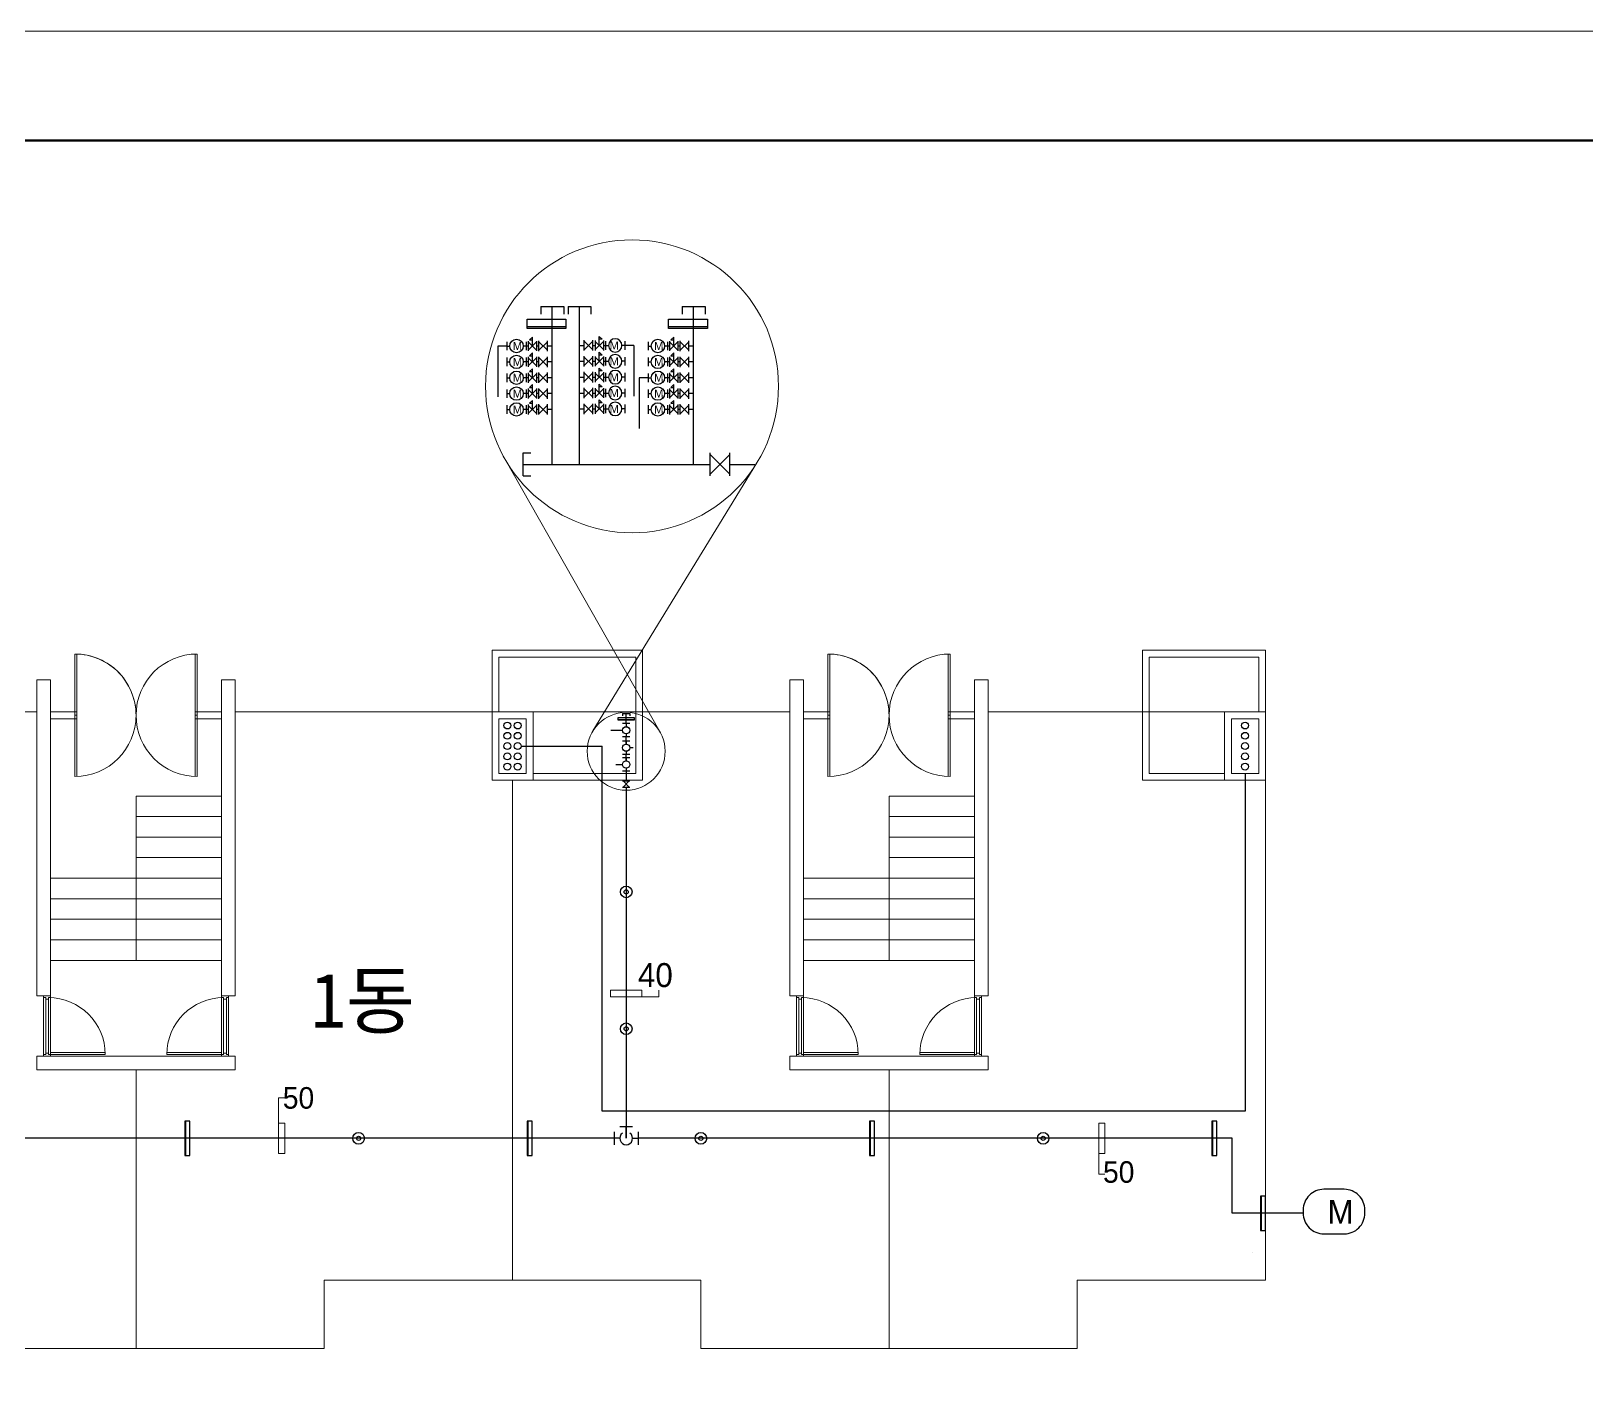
# Model space of a CAD drawing. Header units: millimetres. Extents: x 77978 to 1977917, y -128530 to 383426.
# Drawn here: x 836763 to 859489, y 109642 to 129213 of the extents above; entities that cross this region are included whole.
import ezdxf

# ---------------------------------------------------------------- set-up
doc = ezdxf.new("R2010")
doc.units = ezdxf.units.MM
doc.header["$LTSCALE"] = 20
doc.layers.get('0').update_dxf_attribs({"lineweight": 0})
for name, color, linetype, lineweight in [('PIPE(급수)', 3, 'Continuous', 30), ('WID', 6, 'Continuous', 0), ('건축선', 7, 'Continuous', 0), ('급수', 3, 'Continuous', 30), ('치수선', 1, 'Continuous', 0), ('해칭선', 5, 'Continuous', 0)]:
    doc.layers.add(name, color=color, linetype=linetype, lineweight=lineweight)
for name, color, linetype in [('TEXT', 2, 'Continuous'), ('가데', 2, 'Continuous'), ('급수부품', 2, 'Continuous')]:
    doc.layers.add(name, color=color, linetype=linetype)
doc.styles.add('굴림700', font='gulim.ttc', dxfattribs={"height": 700})
doc.styles.add('굴림800', font='', dxfattribs={"height": 800})
doc.styles.add('수도공사', font='malgun.ttf', dxfattribs={"height": 300})
doc.styles.get('굴림800').set_extended_font_data('GulimChe')

# ---------------------------------------------------------------- blocks, each defined once
blk = doc.blocks.new('A$C0af038e2')
at = {"layer": '급수부품', "color": 2}
for p, q in [((-140, -75), (-140, 75)), ((140, -75), (140, 75)), ((75, -140), (-75, -140))]:
    blk.add_line(p, q, dxfattribs=at)
at = {"layer": '급수부품'}
for p, q in [((-75, 0), (-140, 0)), ((75, 0), (140, 0)), ((0, 0), (0, -140))]:
    blk.add_line(p, q, dxfattribs=at)
blk.add_arc((0, 0), 75, 306.0342, 233.9661, dxfattribs=at)
blk = doc.blocks.new('A$Cf2ca77ac')
at = {"layer": '가데', "color": 1}
blk.add_line((-15, 250), (-15, -250), dxfattribs=at)
at = {"layer": '가데'}
blk.add_lwpolyline([(-75, -250), (0, -250), (0, 250), (-75, 250)], close=True, dxfattribs=at)
blk = doc.blocks.new('A$C79955f8c')
at = {"layer": '가데'}
for radius in [85, 30]:
    blk.add_circle((0, 0), radius, dxfattribs=at)
blk = doc.blocks.new('A$Ce61dc017')
at = {"layer": '급수부품'}
for p, q in [((-75, 65), (75, 65)), ((-75, -65), (75, -65))]:
    blk.add_line(p, q, dxfattribs=at)
at = {"layer": '급수부품', "color": 2}
for p, q in [((-65, -65), (65, 65)), ((-65, 65), (65, -65))]:
    blk.add_line(p, q, dxfattribs=at)
blk = doc.blocks.new('A$Cb09a5c7e')
at = {"layer": '급수부품', "color": 2}
for p, q in [((75, 0), (-75, 0)), ((-75, 0), (-75, -50)), ((75, 0), (75, -50))]:
    blk.add_line(p, q, dxfattribs=at)
blk = doc.blocks.new('G$C777399D7')
at = {"layer": '급수부품'}
for p, q in [((-100, 165), (100, 165)), ((-100, 0), (100, 0)), ((-82.5, 165), (82.5, 165)), ((-82.5, 165), (82.5, 0)), ((82.5, 165), (-82.5, 0)), ((-82.5, 0), (82.5, 0))]:
    blk.add_line(p, q, dxfattribs=at)
blk = doc.blocks.new('G$CA49DD9BD')
at = {"layer": '급수부품'}
for p, q in [((-160, 35), (-160, -35)), ((-160, 0), (-135, 0)), ((0, 0), (-25, 0)), ((0, 35), (0, -35))]:
    blk.add_line(p, q, dxfattribs=at)
blk.add_circle((-80, 0), 55, dxfattribs=at)
blk = doc.blocks.new('A$Cee755bb0')
at = {"layer": '급수부품'}
for p, q in [((0, 319), (0, -319)), ((524, -262), (0, 262)), ((0, -262), (524, 262)), ((524, 319), (524, -319))]:
    blk.add_line(p, q, dxfattribs=at)
at = {"layer": '급수부품', "linetype": 'Continuous'}
for p, q in [((262, 579), (441, 400)), ((262, 0), (262, 579)), ((441, 400), (262, 400))]:
    blk.add_line(p, q, dxfattribs=at)
blk = doc.blocks.new('상수도 도각-다중')
at = {"lineweight": 100}
blk.add_line((123000, 86100), (3000, 86100), dxfattribs=at)
blk.add_lwpolyline([(0, 0), (126000, 0), (126000, 89100), (0, 89100)], close=True)

msp = doc.modelspace()

# ---------------------------------------------------------------- linework, layer by layer
for p, q in [((845950.5, 118974.1), (843680.5, 122967.4)), ((847366, 122908.4), (844969.1, 118989.8)), ((845595.1, 119269.1), (845595.1, 120069.1)), ((853095.1, 119269.1), (853095.1, 120069.1)), ((836845.1, 119739.1), (837045.1, 119739.1)), ((839545.1, 119739.1), (839745.1, 119739.1)), ((847845.1, 119739.1), (848045.1, 119739.1)), ((850545.1, 119739.1), (850745.1, 119739.1)), ((828545.1, 119269.1), (836845.1, 119269.1)), ((839745.1, 119269.1), (847845.1, 119269.1)), ((845595.1, 119269.1), (845595.1, 118369.1)), ((845695.1, 119269.1), (845695.1, 118269.1)), ((850745.1, 119269.1), (854795.1, 119269.1)), ((852995.1, 119269.1), (852995.1, 118269.1)), ((853095.1, 119269.1), (853095.1, 118369.1)), ((854795.1, 119269.1), (854795.1, 110969.1)), ((843795.1, 110969.1), (843795.1, 118269.1)), ((844095.1, 118369.1), (845595.1, 118369.1)), ((844095.1, 118269.1), (845695.1, 118269.1)), ((854195.1, 118269.1), (852995.1, 118269.1)), ((854195.1, 118369.1), (853095.1, 118369.1)), ((838295.1, 115639.1), (838295.1, 118039.1)), ((838295.1, 115639.1), (838295.1, 118039.1)), ((849295.1, 115639.1), (849295.1, 118039.1)), ((849295.1, 115639.1), (849295.1, 118039.1)), ((838295.1, 109969.1), (838295.1, 114039.1)), ((849295.1, 109969.1), (849295.1, 114039.1)), ((846545.1, 110969.1), (841045.1, 110969.1)), ((841045.1, 110969.1), (841045.1, 109969.1)), ((846545.1, 109969.1), (846545.1, 110969.1)), ((854795.1, 110969.1), (852045.1, 110969.1)), ((852045.1, 110969.1), (852045.1, 109969.1)), ((841045.1, 109969.1), (835545.1, 109969.1)), ((852045.1, 109969.1), (846545.1, 109969.1))]:
    msp.add_line(p, q)
at = {"color": 5}
msp.add_line((843595.1, 119269.1), (845595.1, 119269.1), dxfattribs=at)
for points in [[(845695.1, 120169.1), (843495.1, 120169.1), (843495.1, 119269.1), (845695.1, 119269.1)], [(845595.1, 120069.1), (843595.1, 120069.1), (843595.1, 119269.1), (845595.1, 119269.1)], [(852995.1, 120169.1), (854795.1, 120169.1), (854795.1, 119269.1), (852995.1, 119269.1)], [(853095.1, 120069.1), (854695.1, 120069.1), (854695.1, 119269.1), (853095.1, 119269.1)], [(843495.1, 118269.1), (844095.1, 118269.1), (844095.1, 119269.1), (843495.1, 119269.1)], [(843595.1, 118369.1), (843995.1, 118369.1), (843995.1, 119169.1), (843595.1, 119169.1)], [(854795.1, 118269.1), (854195.1, 118269.1), (854195.1, 119269.1), (854795.1, 119269.1)], [(854695.1, 118369.1), (854295.1, 118369.1), (854295.1, 119169.1), (854695.1, 119169.1)]]:
    msp.add_lwpolyline(points, close=True)
msp.add_circle((845540.7, 124024.9), 2139.7)
at = {"layer": 'PIPE(급수)'}
for p, q in [((844374.9, 122884.5), (844374.9, 125190.9)), ((844772.7, 122884.5), (844772.7, 125190.5)), ((846439.7, 122884.5), (846439.7, 125190.9)), ((843710.4, 124612.8), (843579.1, 124612.8)), ((843579.1, 124612.8), (843579.1, 123872.4)), ((845568.5, 124621.4), (845437.2, 124621.4)), ((845568.5, 124621.4), (845568.5, 123880.9)), ((845775.2, 124149.6), (845643.9, 124149.6)), ((845643.9, 124149.6), (845643.9, 123409.1))]:
    msp.add_line(p, q, dxfattribs=at)
at = {"layer": 'WID'}
for p, q in [((837400.1, 119219.1), (837400.1, 120114.1)), ((837430.1, 119219.1), (837430.1, 120113.6)), ((839160.1, 119219.1), (839160.1, 120113.6)), ((839160.1, 119269.1), (839160.1, 120109.7)), ((839190.1, 119219.1), (839190.1, 120114.1)), ((839190.1, 119219.1), (839190.1, 120110.3)), ((848400.1, 119219.1), (848400.1, 120114.1)), ((848430.1, 119219.1), (848430.1, 120113.6)), ((850160.1, 119219.1), (850160.1, 120113.6)), ((850160.1, 119269.1), (850160.1, 120109.7)), ((850190.1, 119219.1), (850190.1, 120114.1)), ((850190.1, 119219.1), (850190.1, 120110.3)), ((837045.1, 119269.1), (837430.1, 119269.1)), ((837045.1, 119169.1), (837430.1, 119169.1)), ((837375.1, 119269.1), (837400.1, 119269.1)), ((837400.1, 119169.1), (837375.1, 119169.1)), ((837375.1, 119169.1), (837400.1, 119169.1)), ((837400.1, 119269.1), (837400.1, 119169.1)), ((837430.1, 119269.1), (837400.1, 119269.1)), ((837430.1, 119219.1), (837400.1, 119219.1)), ((837400.1, 119219.1), (837400.1, 118324.1)), ((837430.1, 119169.1), (837400.1, 119169.1)), ((837430.1, 119219.1), (837430.1, 118324.6)), ((839160.1, 119269.1), (839545.1, 119269.1)), ((839190.1, 119269.1), (839160.1, 119269.1)), ((839160.1, 119219.1), (839190.1, 119219.1)), ((839160.1, 119219.1), (839160.1, 118324.6)), ((839160.1, 119219.1), (839190.1, 119219.1)), ((839160.1, 119169.1), (839545.1, 119169.1)), ((839160.1, 119169.1), (839190.1, 119169.1)), ((839190.1, 119269.1), (839190.1, 119169.1)), ((839215.1, 119269.1), (839190.1, 119269.1)), ((839190.1, 119269.1), (839190.1, 119169.1)), ((839190.1, 119219.1), (839190.1, 118324.1)), ((839190.1, 119169.1), (839215.1, 119169.1)), ((848045.1, 119269.1), (848430.1, 119269.1)), ((848045.1, 119169.1), (848430.1, 119169.1)), ((848375.1, 119269.1), (848400.1, 119269.1)), ((848400.1, 119169.1), (848375.1, 119169.1)), ((848375.1, 119169.1), (848400.1, 119169.1)), ((848400.1, 119269.1), (848400.1, 119169.1)), ((848430.1, 119269.1), (848400.1, 119269.1)), ((848430.1, 119219.1), (848400.1, 119219.1)), ((848400.1, 119219.1), (848400.1, 118324.1)), ((848430.1, 119169.1), (848400.1, 119169.1)), ((848430.1, 119219.1), (848430.1, 118324.6)), ((850160.1, 119269.1), (850545.1, 119269.1)), ((850190.1, 119269.1), (850160.1, 119269.1)), ((850160.1, 119219.1), (850190.1, 119219.1)), ((850160.1, 119219.1), (850160.1, 118324.6)), ((850160.1, 119219.1), (850190.1, 119219.1)), ((850160.1, 119169.1), (850545.1, 119169.1)), ((850160.1, 119169.1), (850190.1, 119169.1)), ((850190.1, 119269.1), (850190.1, 119169.1)), ((850215.1, 119269.1), (850190.1, 119269.1)), ((850190.1, 119269.1), (850190.1, 119169.1)), ((850190.1, 119219.1), (850190.1, 118324.1)), ((850190.1, 119169.1), (850215.1, 119169.1)), ((837045.1, 115119.1), (836945.1, 115119.1)), ((836945.1, 115119.1), (836945.1, 115094.1)), ((837045.1, 115119.1), (836945.1, 115119.1)), ((836945.1, 115094.1), (836945.1, 114294.1)), ((836945.1, 115094.1), (836975.6, 115094.1)), ((836975.6, 115094.1), (836975.6, 114284.1)), ((836975.6, 115094.1), (836975.6, 115074.1)), ((836975.6, 115074.1), (837015.6, 115074.1)), ((837015.6, 115094.1), (837045.1, 115094.1)), ((837015.6, 115094.1), (837015.6, 114264.1)), ((837045.1, 115094.1), (837045.1, 115119.1)), ((837045.1, 114264.1), (837045.1, 115094.1)), ((839545.1, 115119.1), (839645.1, 115119.1)), ((839545.1, 115119.1), (839645.1, 115119.1)), ((839545.1, 115119.1), (839645.1, 115119.1)), ((839545.1, 115094.1), (839545.1, 115119.1)), ((839545.1, 115119.1), (839645.1, 115119.1)), ((839574.5, 115094.1), (839545.1, 115094.1)), ((839545.1, 114264.1), (839545.1, 115094.1)), ((839574.5, 115094.1), (839574.5, 114264.1)), ((839614.5, 115074.1), (839574.5, 115074.1)), ((839614.5, 115094.1), (839614.5, 114284.1)), ((839645.1, 115094.1), (839614.5, 115094.1)), ((839614.5, 115094.1), (839614.5, 115074.1)), ((839645.1, 115119.1), (839645.1, 115094.1)), ((839645.1, 115094.1), (839645.1, 114294.1)), ((848045.1, 115119.1), (847945.1, 115119.1)), ((847945.1, 115119.1), (847945.1, 115094.1)), ((848045.1, 115119.1), (847945.1, 115119.1)), ((847945.1, 115094.1), (847945.1, 114294.1)), ((847945.1, 115094.1), (847975.6, 115094.1)), ((847975.6, 115094.1), (847975.6, 114284.1)), ((847975.6, 115094.1), (847975.6, 115074.1)), ((847975.6, 115074.1), (848015.6, 115074.1)), ((848015.6, 115094.1), (848045.1, 115094.1)), ((848015.6, 115094.1), (848015.6, 114264.1)), ((848045.1, 115094.1), (848045.1, 115119.1)), ((848045.1, 114264.1), (848045.1, 115094.1)), ((850545.1, 115119.1), (850645.1, 115119.1)), ((850545.1, 115119.1), (850645.1, 115119.1)), ((850545.1, 115119.1), (850645.1, 115119.1)), ((850545.1, 115094.1), (850545.1, 115119.1)), ((850545.1, 115119.1), (850645.1, 115119.1)), ((850574.5, 115094.1), (850545.1, 115094.1)), ((850545.1, 114264.1), (850545.1, 115094.1)), ((850574.5, 115094.1), (850574.5, 114264.1)), ((850614.5, 115074.1), (850574.5, 115074.1)), ((850614.5, 115094.1), (850614.5, 114284.1)), ((850645.1, 115094.1), (850614.5, 115094.1)), ((850614.5, 115094.1), (850614.5, 115074.1)), ((850645.1, 115119.1), (850645.1, 115094.1)), ((850645.1, 115094.1), (850645.1, 114294.1)), ((836945.1, 114294.1), (836945.1, 114264.1)), ((836945.1, 114264.1), (836945.1, 114239.1)), ((836975.6, 114264.1), (836945.1, 114264.1)), ((836945.1, 114239.1), (837045.1, 114239.1)), ((836975.6, 114284.1), (836975.6, 114264.1)), ((837015.6, 114284.1), (836975.6, 114284.1)), ((837015.6, 114264.1), (837045.1, 114264.1)), ((837045.1, 114294.1), (837845, 114294.1)), ((837045.1, 114264.1), (837845.6, 114264.1)), ((837045.1, 114239.1), (837045.1, 114264.1)), ((839545.1, 114264.1), (838744.5, 114264.1)), ((839545.1, 114294.1), (838745.1, 114294.1)), ((839545.1, 114239.1), (839545.1, 114264.1)), ((839574.5, 114264.1), (839545.1, 114264.1)), ((839645.1, 114239.1), (839545.1, 114239.1)), ((839574.5, 114284.1), (839614.5, 114284.1)), ((839614.5, 114284.1), (839614.5, 114264.1)), ((839614.5, 114264.1), (839645.1, 114264.1)), ((839645.1, 114294.1), (839645.1, 114264.1)), ((839645.1, 114264.1), (839645.1, 114239.1)), ((847945.1, 114294.1), (847945.1, 114264.1)), ((847945.1, 114264.1), (847945.1, 114239.1)), ((847975.6, 114264.1), (847945.1, 114264.1)), ((847945.1, 114239.1), (848045.1, 114239.1)), ((847975.6, 114284.1), (847975.6, 114264.1)), ((848015.6, 114284.1), (847975.6, 114284.1)), ((848015.6, 114264.1), (848045.1, 114264.1)), ((848045.1, 114294.1), (848845, 114294.1)), ((848045.1, 114264.1), (848845.6, 114264.1)), ((848045.1, 114239.1), (848045.1, 114264.1)), ((850545.1, 114264.1), (849744.5, 114264.1)), ((850545.1, 114294.1), (849745.1, 114294.1)), ((850545.1, 114239.1), (850545.1, 114264.1)), ((850574.5, 114264.1), (850545.1, 114264.1)), ((850645.1, 114239.1), (850545.1, 114239.1)), ((850574.5, 114284.1), (850614.5, 114284.1)), ((850614.5, 114284.1), (850614.5, 114264.1)), ((850614.5, 114264.1), (850645.1, 114264.1)), ((850645.1, 114294.1), (850645.1, 114264.1)), ((850645.1, 114264.1), (850645.1, 114239.1))]:
    msp.add_line(p, q, dxfattribs=at)
for centre, radius, start, end in [((837400.1, 119219.1), 895, 356.79745, 90), ((837400.1, 119219.1), 895, 270, 90), ((839190.1, 119219.1), 895, 90, 270), ((848400.1, 119219.1), 895, 356.79745, 90), ((848400.1, 119219.1), 895, 270, 90), ((850190.1, 119219.1), 895, 90, 270), ((837015.6, 114264.1), 830, 0, 90), ((839574.5, 114264.1), 830, 90, 180), ((848015.6, 114264.1), 830, 0, 90), ((850574.5, 114264.1), 830, 90, 180)]:
    msp.add_arc(centre, radius, start, end, dxfattribs=at)
at = {"layer": '가데', "color": 1}
for p, q in [((844006.9, 124897.2), (844575.8, 124896.3)), ((846071.7, 124897.2), (846640.6, 124896.3)), ((845339.4, 119155.3), (845570.7, 119155))]:
    msp.add_line(p, q, dxfattribs=at)
at = {"layer": '가데'}
for points in [[(844575.8, 125003.3), (844575.8, 124869.6), (844006.9, 124870.5), (844006.9, 125003.3)], [(846640.6, 125003.3), (846640.6, 124869.6), (846071.7, 124870.5), (846071.7, 125003.3)], [(845570.7, 119188.6), (845570.7, 119146.6), (845339.4, 119146.9), (845339.4, 119188.6)]]:
    msp.add_lwpolyline(points, close=True, dxfattribs=at)
at = {"layer": '건축선'}
for p, q in [((837045.1, 119739.1), (837045.1, 115119.1)), ((839545.1, 115119.1), (839545.1, 119739.1)), ((848045.1, 119739.1), (848045.1, 115119.1)), ((850545.1, 115119.1), (850545.1, 119739.1)), ((838295.1, 118039.1), (839545.1, 118039.1)), ((838295.1, 118039.1), (838295.1, 115639.1)), ((849295.1, 118039.1), (850545.1, 118039.1)), ((849295.1, 118039.1), (849295.1, 115639.1)), ((838295.1, 117739.1), (839545.1, 117739.1)), ((849295.1, 117739.1), (850545.1, 117739.1)), ((838295.1, 117439.1), (839545.1, 117439.1)), ((849295.1, 117439.1), (850545.1, 117439.1)), ((838295.1, 117139.1), (839545.1, 117139.1)), ((849295.1, 117139.1), (850545.1, 117139.1)), ((837045.1, 116839.1), (839545.1, 116839.1)), ((848045.1, 116839.1), (850545.1, 116839.1)), ((837045.1, 116539.1), (839545.1, 116539.1)), ((848045.1, 116539.1), (850545.1, 116539.1)), ((837045.1, 116239.1), (839545.1, 116239.1)), ((848045.1, 116239.1), (850545.1, 116239.1)), ((837045.1, 115939.1), (839545.1, 115939.1)), ((848045.1, 115939.1), (850545.1, 115939.1)), ((837045.1, 115639.1), (839545.1, 115639.1)), ((848045.1, 115639.1), (850545.1, 115639.1)), ((837045.1, 115119.1), (836845.1, 115119.1)), ((837045.1, 115119.1), (836845.1, 115119.1)), ((839545.1, 115119.1), (839745.1, 115119.1)), ((839545.1, 115119.1), (839745.1, 115119.1)), ((848045.1, 115119.1), (847845.1, 115119.1)), ((848045.1, 115119.1), (847845.1, 115119.1)), ((850545.1, 115119.1), (850745.1, 115119.1)), ((850545.1, 115119.1), (850745.1, 115119.1)), ((836845.1, 114239.1), (836845.1, 114039.1)), ((836845.1, 114239.1), (839745.1, 114239.1)), ((839745.1, 114039.1), (839745.1, 114239.1)), ((847845.1, 114239.1), (847845.1, 114039.1)), ((847845.1, 114239.1), (850745.1, 114239.1)), ((850745.1, 114039.1), (850745.1, 114239.1)), ((836845.1, 114039.1), (838295.1, 114039.1)), ((838295.1, 114039.1), (839745.1, 114039.1)), ((847845.1, 114039.1), (849295.1, 114039.1)), ((849295.1, 114039.1), (850745.1, 114039.1))]:
    msp.add_line(p, q, dxfattribs=at)
for points in [[(836845.1, 115119.1), (836845.1, 119739.1)], [(839745.1, 119739.1), (839745.1, 119479.1), (839745.1, 115119.1)], [(847845.1, 115119.1), (847845.1, 119739.1)], [(850745.1, 119739.1), (850745.1, 119479.1), (850745.1, 115119.1)]]:
    msp.add_lwpolyline(points, dxfattribs=at)
msp.add_circle((845455.2, 118692.5), 569.8, dxfattribs=at)
at = {"layer": '급수'}
for p, q in [((844025.5, 124612.8), (843995.5, 124612.8)), ((844179.5, 124612.9), (844144.2, 124612.9)), ((844374.9, 124612.9), (844304.5, 124612.9)), ((844772.7, 124621.4), (844843.1, 124621.4)), ((844968.1, 124621.4), (845003.4, 124621.4)), ((845122.1, 124621.4), (845152.1, 124621.4)), ((845568.5, 124621.4), (845568.5, 124621.4)), ((846090.3, 124612.8), (846060.3, 124612.8)), ((846244.3, 124612.9), (846209, 124612.9)), ((846439.7, 124612.9), (846369.3, 124612.9)), ((844025.5, 124381.2), (843995.5, 124381.2)), ((844179.5, 124381.2), (844144.2, 124381.2)), ((844374.9, 124381.2), (844304.5, 124381.2)), ((844772.7, 124389.8), (844843.1, 124389.8)), ((844968.1, 124389.8), (845003.4, 124389.8)), ((845122.1, 124389.8), (845152.1, 124389.8)), ((846090.3, 124381.2), (846060.3, 124381.2)), ((846244.3, 124381.2), (846209, 124381.2)), ((846439.7, 124381.2), (846369.3, 124381.2)), ((844025.5, 124149.6), (843995.5, 124149.6)), ((844179.5, 124149.6), (844144.2, 124149.6)), ((844374.9, 124149.6), (844304.5, 124149.6)), ((844772.7, 124158.2), (844843.1, 124158.2)), ((844968.1, 124158.2), (845003.4, 124158.2)), ((845122.1, 124158.1), (845152.1, 124158.1)), ((846090.3, 124149.6), (846060.3, 124149.6)), ((846244.3, 124149.6), (846209, 124149.6)), ((846439.7, 124149.6), (846369.3, 124149.6)), ((844025.5, 123917.9), (843995.5, 123917.9)), ((844179.5, 123918), (844144.2, 123918)), ((844374.9, 123918), (844304.5, 123918)), ((844772.7, 123926.5), (844843.1, 123926.5)), ((844968.1, 123926.5), (845003.4, 123926.5)), ((845122.1, 123926.5), (845152.1, 123926.5)), ((846090.3, 123917.9), (846060.3, 123917.9)), ((846244.3, 123918), (846209, 123918)), ((846439.7, 123918), (846369.3, 123918)), ((844025.5, 123686.3), (843995.5, 123686.3)), ((844179.5, 123686.3), (844144.2, 123686.3)), ((844374.9, 123686.3), (844304.5, 123686.3)), ((844772.7, 123694.9), (844843.1, 123694.9)), ((844968.1, 123694.9), (845003.4, 123694.9)), ((845122.1, 123694.9), (845152.1, 123694.9)), ((846090.3, 123686.3), (846060.3, 123686.3)), ((846244.3, 123686.3), (846209, 123686.3)), ((846439.7, 123686.3), (846369.3, 123686.3)), ((843951.4, 122884.5), (846680.1, 122884.5)), ((846969.6, 122884.5), (847332.1, 122884.5)), ((845455.2, 119097.8), (845455.2, 119246.6)), ((845230.1, 118999.9), (845402.5, 118999.9)), ((845455.2, 118797.7), (845455.2, 118902)), ((843920.1, 118769.1), (845103.7, 118769.1)), ((845103.7, 113437.3), (845103.7, 118769.1)), ((845455.2, 118552.9), (845455.2, 118649.3)), ((845455.2, 118552.9), (845455.2, 118647.2)), ((845556.9, 118745), (845507.8, 118745)), ((845301.7, 118500.3), (845402.5, 118500.3)), ((845455.2, 118413.1), (845455.2, 118259.6)), ((845455.2, 118214.1), (845455.2, 118214.1)), ((854495.1, 118369.1), (854495.1, 113437.3)), ((845455.2, 118168.6), (845455.2, 113039.1)), ((854495.1, 113437.3), (845103.7, 113437.3)), ((845280.2, 113039.1), (834630.2, 113039.1)), ((854308.6, 113039.1), (854008.6, 113039.1)), ((854308.6, 111944.1), (854308.6, 113039.1)), ((855345.1, 111944.1), (854308.6, 111944.1))]:
    msp.add_line(p, q, dxfattribs=at)
msp.add_lwpolyline([(854308.6, 113039.1), (853078.1, 113039.1), (845630.2, 113039.1)], dxfattribs=at)
msp.add_lwpolyline([(855945.1, 112294.1), (855645.1, 112294.1, 0.4142136), (855345.1, 111994.1), (855345.1, 111944.1, 0.4142136), (855645.1, 111644.1), (855945.1, 111644.1, 0.4142136), (856245.1, 111944.1), (856245.1, 111994.1, 0.4142136)], format="xyb", close=True, dxfattribs=at)
for centre in [(843720.1, 119069.1), (843870.1, 119069.1), (854495.1, 119069.1), (843720.1, 118919.1), (843870.1, 118919.1), (854495.1, 118919.1), (843720.1, 118769.1), (843720.1, 118619.1), (843870.1, 118769.1), (843870.1, 118619.1), (854495.1, 118769.1), (854495.1, 118619.1), (843720.1, 118469.1), (843870.1, 118469.1), (854495.1, 118469.1)]:
    msp.add_circle(centre, 50, dxfattribs=at)
at = {"layer": '급수부품', "color": 2}
for p, q in [((845507.7, 119097.8), (845402.7, 119097.8)), ((845507.7, 118902), (845402.7, 118902)), ((845507.7, 118843), (845402.7, 118843)), ((845507.7, 118647.2), (845402.7, 118647.2)), ((845507.7, 118598.2), (845402.7, 118598.2)), ((845507.7, 118402.4), (845402.7, 118402.4))]:
    msp.add_line(p, q, dxfattribs=at)
at = {"layer": '급수부품'}
for p, q in [((845455.2, 119097.8), (845455.1, 119052.5)), ((845455.2, 118947.4), (845455.1, 118902)), ((845455.2, 118843), (845455.2, 118797.7)), ((845455.2, 118692.5), (845455.2, 118647.2)), ((845455.2, 118598.2), (845455.1, 118552.9)), ((845455.2, 118447.8), (845455.1, 118402.4))]:
    msp.add_line(p, q, dxfattribs=at)
for centre in [(845455.2, 118999.9), (845455.2, 118745), (845455.2, 118500.3)]:
    msp.add_circle(centre, 52.6, dxfattribs=at)
at = {"layer": '치수선'}
for p, q in [((845226.9, 115103.9), (845226.9, 115203.9)), ((845226.9, 115203.9), (845683.4, 115203.9)), ((845226.9, 115103.9), (845683.4, 115103.9)), ((845683.4, 115203.9), (845683.4, 115103.9)), ((845683.4, 115103.9), (845933.4, 115103.9)), ((845933.4, 115203.9), (845933.4, 115103.9)), ((840377.1, 113628.7), (840377.1, 113259.4)), ((840467.1, 113628.7), (840377.1, 113628.7)), ((840377.1, 113259.4), (840377.1, 112818.8)), ((840377.1, 113259.4), (840467.1, 113259.4)), ((840467.1, 113259.4), (840467.1, 112818.8)), ((852358.1, 113259.4), (852358.1, 112818.8)), ((852358.1, 113259.4), (852448.1, 113259.4)), ((852448.1, 113259.4), (852448.1, 112818.8)), ((840467.1, 112818.8), (840377.1, 112818.8)), ((852448.1, 112818.8), (852358.1, 112818.8)), ((852358.1, 112818.8), (852358.1, 112516.8)), ((852448.1, 112516.8), (852358.1, 112516.8))]:
    msp.add_line(p, q, dxfattribs=at)
at = {"layer": '해칭선', "linetype": 'Continuous', "transparency": 33554687}
msp.add_line((854607.5, 111375.4), (854607.7, 111375.5), dxfattribs=at)

# ---------------------------------------------------------------- block references
at = {"color": 0, "xscale": 0.5333333333333332, "yscale": 0.5333333333333332, "zscale": 0.5333333333333332}
msp.add_blockref('상수도 도각-다중', (808096.9, 81693.2), dxfattribs=at)
at = {"layer": 'PIPE(급수)'}
for p, xscale, yscale, zscale in [((844374.9, 125190.9), -2.227272725, 2.227272725, 2.227272725), ((844772.7, 125190.5), -2.227272725, 2.227272725, 2.227272725), ((846439.7, 125190.9), -2.227272725, 2.227272725, 2.227272725), ((845455.2, 119246.6), -0.7000000000000001, 0.7000000000000001, 0.7000000000000001)]:
    msp.add_blockref('A$Cb09a5c7e', p, dxfattribs=dict(at, xscale=xscale, yscale=yscale, zscale=zscale))
for name, p, xscale, yscale, zscale, rotation in [('A$Cb09a5c7e', (843951.4, 122884.5), -2.227272725, 2.227272725, 2.227272725, 89.99999999999974), ('A$Ce61dc017', (846824.8, 122884.5), -2.227272725, 2.227272725, 2.227272725, 270), ('A$Ce61dc017', (845455.2, 118214.1), -0.7000000000000001, 0.7000000000000001, 0.7000000000000001, 180)]:
    msp.add_blockref(name, p, dxfattribs=dict(at, xscale=xscale, yscale=yscale, zscale=zscale, rotation=rotation))
at = {"layer": '가데'}
for p in [(845455.2, 116639.1), (845455.2, 114639.1), (841546.1, 113039.1), (846546.1, 113039.1), (851546.1, 113039.1)]:
    msp.add_blockref('A$C79955f8c', p, dxfattribs=at)
at = {"layer": '가데', "rotation": 180}
for p in [(839008.6, 113039.1), (844008.6, 113039.1), (849008.6, 113039.1), (854008.6, 113039.1), (854720.1, 111944.1)]:
    msp.add_blockref('A$Cf2ca77ac', p, dxfattribs=at)
at = {"layer": '급수부품'}
for name, p, xscale, yscale, zscale, rotation in [('G$CA49DD9BD', (843995.5, 124612.8), 1.781818179999999, 1.78181818, 1.78181818, 0.000137229028932234), ('A$Cee755bb0', (844144.2, 124612.9), -0.2266666668336514, 0.2266666668336516, 0.2266666668336517, 0.01390590346156414), ('G$C777399D7', (844304.5, 124612.9), 0.7572727264999998, 0.7572727264999999, 0.7572727265, 90.00013722902895), ('G$C777399D7', (844843.1, 124621.4), -0.7572727264999998, 0.7572727264999999, 0.7572727265, 269.999862770971), ('A$Cee755bb0', (845003.4, 124621.4), 0.2266666668336514, 0.2266666668336516, 0.2266666668336517, 359.9860940965385), ('G$CA49DD9BD', (845152.1, 124621.4), -1.781818179999999, 1.78181818, 1.78181818, 359.999862770971), ('G$CA49DD9BD', (846060.3, 124612.8), 1.781818179999999, 1.78181818, 1.78181818, 0.000137229028932234), ('A$Cee755bb0', (846209, 124612.9), -0.2266666668336514, 0.2266666668336516, 0.2266666668336517, 0.01390590346156414), ('G$C777399D7', (846369.3, 124612.9), 0.7572727264999998, 0.7572727264999999, 0.7572727265, 90.00013722902895), ('G$CA49DD9BD', (843995.5, 124381.2), 1.781818179999999, 1.78181818, 1.78181818, 0.000137229028932234), ('A$Cee755bb0', (844144.2, 124381.2), -0.2266666668336514, 0.2266666668336516, 0.2266666668336517, 0.01390590346156414), ('G$C777399D7', (844304.5, 124381.2), 0.7572727264999998, 0.7572727264999999, 0.7572727265, 90.00013722902895), ('G$C777399D7', (844843.1, 124389.8), -0.7572727265, 0.7572727265, 0.7572727265, 270), ('A$Cee755bb0', (845003.4, 124389.8), 0.2266666668336514, 0.2266666668336516, 0.2266666668336517, 359.9860940965385), ('G$CA49DD9BD', (845152.1, 124389.8), -1.781818179999999, 1.78181818, 1.78181818, 359.999862770971), ('G$CA49DD9BD', (846060.3, 124381.2), 1.781818179999999, 1.78181818, 1.78181818, 0.000137229028932234), ('A$Cee755bb0', (846209, 124381.2), -0.2266666668336514, 0.2266666668336516, 0.2266666668336517, 0.01390590346156414), ('G$C777399D7', (846369.3, 124381.2), 0.7572727264999998, 0.7572727264999999, 0.7572727265, 90.00013722902895), ('G$CA49DD9BD', (843995.5, 124149.6), 1.781818179999999, 1.78181818, 1.78181818, 0.000137229028932234), ('A$Cee755bb0', (844144.2, 124149.6), -0.2266666668336514, 0.2266666668336516, 0.2266666668336517, 0.01390590346156414), ('G$C777399D7', (844304.5, 124149.6), 0.7572727264999998, 0.7572727264999999, 0.7572727265, 90.00013722902895), ('G$C777399D7', (844843.1, 124158.2), -0.7572727265, 0.7572727265, 0.7572727265, 270), ('A$Cee755bb0', (845003.4, 124158.2), 0.2266666668336514, 0.2266666668336516, 0.2266666668336517, 359.9860940965385), ('G$CA49DD9BD', (845152.1, 124158.1), -1.781818179999999, 1.78181818, 1.78181818, 359.999862770971), ('G$CA49DD9BD', (846060.3, 124149.6), 1.781818179999999, 1.78181818, 1.78181818, 0.000137229028932234), ('A$Cee755bb0', (846209, 124149.6), -0.2266666668336514, 0.2266666668336516, 0.2266666668336517, 0.01390590346156414), ('G$C777399D7', (846369.3, 124149.6), 0.7572727264999998, 0.7572727264999999, 0.7572727265, 90.00013722902895), ('G$CA49DD9BD', (843995.5, 123917.9), 1.781818179999999, 1.78181818, 1.78181818, 0.000137229028932234), ('A$Cee755bb0', (844144.2, 123918), -0.2266666668336514, 0.2266666668336516, 0.2266666668336517, 0.01390590346156414), ('G$C777399D7', (844304.5, 123918), 0.7572727264999998, 0.7572727264999999, 0.7572727265, 90.00013722902895), ('G$C777399D7', (844843.1, 123926.5), -0.7572727265, 0.7572727265, 0.7572727265, 270), ('A$Cee755bb0', (845003.4, 123926.5), 0.2266666668336514, 0.2266666668336516, 0.2266666668336517, 359.9860940965385), ('G$CA49DD9BD', (845152.1, 123926.5), -1.781818179999999, 1.78181818, 1.78181818, 359.999862770971), ('G$CA49DD9BD', (846060.3, 123917.9), 1.781818179999999, 1.78181818, 1.78181818, 0.000137229028932234), ('A$Cee755bb0', (846209, 123918), -0.2266666668336514, 0.2266666668336516, 0.2266666668336517, 0.01390590346156414), ('G$C777399D7', (846369.3, 123918), 0.7572727264999998, 0.7572727264999999, 0.7572727265, 90.00013722902895), ('G$CA49DD9BD', (843995.5, 123686.3), 1.781818179999999, 1.78181818, 1.78181818, 0.000137229028932234), ('A$Cee755bb0', (844144.2, 123686.3), -0.2266666668336514, 0.2266666668336516, 0.2266666668336517, 0.01390590346156414), ('G$C777399D7', (844304.5, 123686.3), 0.7572727264999998, 0.7572727264999999, 0.7572727265, 90.00013722902895), ('G$C777399D7', (844843.1, 123694.9), -0.7572727265, 0.7572727265, 0.7572727265, 270), ('A$Cee755bb0', (845003.4, 123694.9), 0.2266666668336514, 0.2266666668336516, 0.2266666668336517, 359.9860940965385), ('G$CA49DD9BD', (845152.1, 123694.9), -1.781818179999999, 1.78181818, 1.78181818, 359.999862770971), ('G$CA49DD9BD', (846060.3, 123686.3), 1.781818179999999, 1.78181818, 1.78181818, 0.000137229028932234), ('A$Cee755bb0', (846209, 123686.3), -0.2266666668336514, 0.2266666668336516, 0.2266666668336517, 0.01390590346156414), ('G$C777399D7', (846369.3, 123686.3), 0.7572727264999998, 0.7572727264999999, 0.7572727265, 90.00013722902895), ('A$C0af038e2', (845455.2, 113039.1), 1.25, 1.25, 1.25, 180)]:
    msp.add_blockref(name, p, dxfattribs=dict(at, xscale=xscale, yscale=yscale, zscale=zscale, rotation=rotation))

# ---------------------------------------------------------------- texts
at = {"layer": 'TEXT', "insert": (840845.4, 115454.2), "char_height": 800, "width": 2446.681, "attachment_point": 1, "style": '굴림800'}
msp.add_mtext('1동', dxfattribs=at)
at = {"layer": '건축선', "color": 5, "insert": (855699.2, 112140.1), "char_height": 350, "width": 317.577, "attachment_point": 1, "style": '굴림700'}
msp.add_mtext('M', dxfattribs=at)
at = {"layer": '급수부품', "linetype": 'ByBlock', "char_height": 116.9, "style": '수도공사'}
for insert, attachment_point, rotation in [((843797.2, 124670.4), 1, 0.30357), ((845350.5, 124679), 3, 359.69643), ((845861.9, 124670.4), 1, 0.30357), ((843797.2, 124438.8), 1, 0.30357), ((845350.5, 124447.3), 3, 359.69643), ((845861.9, 124438.8), 1, 0.30357), ((843797.2, 124207.1), 1, 0.30357), ((845350.5, 124215.7), 3, 359.69643), ((845861.9, 124207.1), 1, 0.30357), ((843797.2, 123975.5), 1, 0.30357), ((845350.5, 123984), 3, 359.69643), ((845861.9, 123975.5), 1, 0.30357), ((843797.2, 123743.9), 1, 0.30357), ((845350.5, 123752.4), 3, 359.69643), ((845861.9, 123743.9), 1, 0.30357)]:
    msp.add_mtext_dynamic_manual_height_columns('M', width=26.715, gutter_width=128.6, heights=[0], dxfattribs=dict(at, insert=insert, attachment_point=attachment_point, rotation=rotation))
at = {"layer": '치수선', "color": 2, "attachment_point": 3, "style": '굴림700'}
for s, insert, char_height in [('40', (846136.4, 115598.7), 350), ('50', (840897.7, 113787.2), 315), ('50', (852878.8, 112704.6), 315)]:
    msp.add_mtext_dynamic_manual_height_columns(s, width=332.103, gutter_width=2625, heights=[0], dxfattribs=dict(at, insert=insert, char_height=char_height))

doc.saveas('drawing.dxf')
